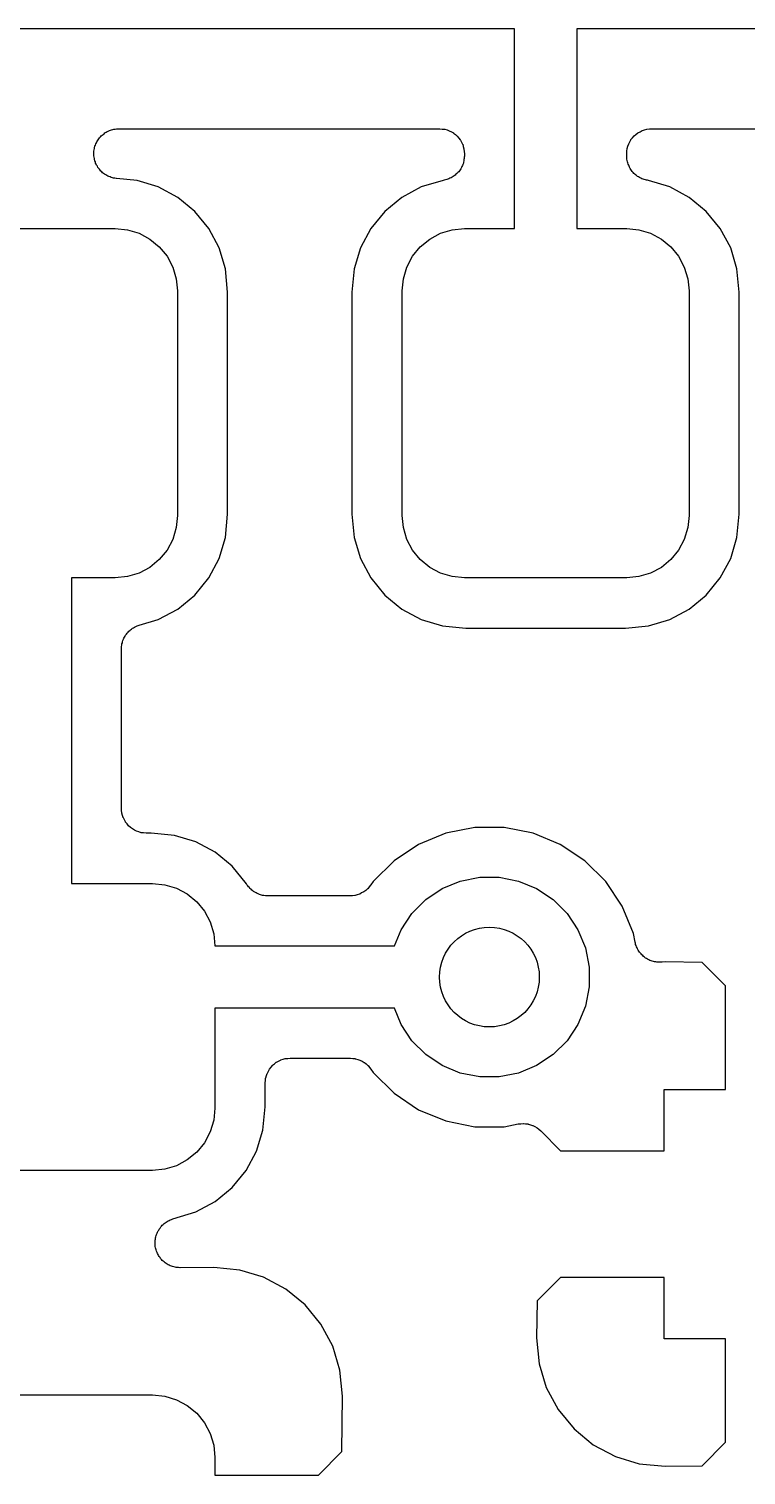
# Model space of a CAD drawing. Extents: x 73.2 to 146.9, y -82.5 to -28.5.
# Drawn here: x 112.95 to 115.83, y -55.3 to -49.5 of the extents above; entities that cross this region are included whole.
import ezdxf

# ---------------------------------------------------------------- set-up
doc = ezdxf.new("R2010")
doc.units = 0
doc.header["$MEASUREMENT"] = 0
doc.layers.add('BLACK', color=7, linetype='CONTINUOUS')

msp = doc.modelspace()

# ---------------------------------------------------------------- linework, layer by layer
at = {"layer": 'BLACK', "linetype": 'CONTINUOUS'}
for p, q in [((114.9, -49.5), (103.8, -49.5)), ((114.9, -50.3), (114.9, -49.5)), ((117.995, -49.5), (115.15, -49.5)), ((115.15, -49.5), (115.15, -50.3)), ((113.286, -49.9043), (113.291, -49.9033)), ((113.291, -49.9033), (113.295, -49.9019)), ((113.295, -49.9019), (113.3, -49.9014)), ((113.3, -49.9014), (113.305, -49.9005)), ((113.305, -49.9005), (113.31, -49.9005)), ((113.31, -49.9005), (113.315, -49.9)), ((113.315, -49.9), (114.6, -49.9)), ((114.6, -49.9), (114.601, -49.9)), ((114.601, -49.9), (114.601, -49.9)), ((114.601, -49.9), (114.601, -49.9)), ((114.601, -49.9), (114.601, -49.9)), ((114.601, -49.9), (114.611, -49.9011)), ((114.611, -49.9011), (114.62, -49.902)), ((114.62, -49.902), (114.62, -49.9021)), ((114.62, -49.9021), (114.621, -49.9022)), ((114.621, -49.9022), (114.63, -49.905)), ((115.422, -49.9046), (115.431, -49.9019)), ((115.431, -49.9018), (115.441, -49.9009)), ((115.431, -49.9019), (115.431, -49.9018)), ((115.431, -49.9019), (115.431, -49.9019)), ((115.441, -49.9009), (115.45, -49.9)), ((115.45, -49.9), (117.4, -49.9)), ((113.221, -49.9659), (113.223, -49.9612)), ((113.223, -49.9612), (113.225, -49.9569)), ((113.225, -49.9569), (113.227, -49.9524)), ((113.227, -49.9524), (113.23, -49.9484)), ((113.23, -49.9484), (113.232, -49.9441)), ((113.232, -49.9441), (113.235, -49.9403)), ((113.235, -49.9403), (113.238, -49.9362)), ((113.238, -49.9362), (113.241, -49.9328)), ((113.241, -49.9328), (113.244, -49.929)), ((113.244, -49.929), (113.248, -49.9259)), ((113.248, -49.9259), (113.252, -49.9225)), ((113.252, -49.9225), (113.256, -49.9198)), ((113.256, -49.9198), (113.259, -49.9167)), ((113.259, -49.9167), (113.264, -49.9144)), ((113.264, -49.9144), (113.268, -49.9117)), ((113.268, -49.9117), (113.272, -49.9098)), ((113.272, -49.9098), (113.277, -49.9075)), ((113.277, -49.9075), (113.281, -49.9061)), ((113.281, -49.9061), (113.286, -49.9043)), ((114.63, -49.905), (114.639, -49.9078)), ((114.639, -49.9078), (114.639, -49.908)), ((114.639, -49.908), (114.639, -49.9081)), ((114.639, -49.9081), (114.648, -49.9126)), ((114.648, -49.9126), (114.656, -49.9171)), ((114.656, -49.9171), (114.656, -49.9173)), ((114.656, -49.9173), (114.656, -49.9175)), ((114.656, -49.9175), (114.664, -49.9235)), ((114.664, -49.9235), (114.671, -49.9295)), ((114.671, -49.9295), (114.671, -49.9298)), ((114.671, -49.9298), (114.671, -49.93)), ((114.671, -49.93), (114.677, -49.9373)), ((114.677, -49.9373), (114.683, -49.9447)), ((114.683, -49.9447), (114.683, -49.945)), ((114.683, -49.945), (114.684, -49.9452)), ((114.684, -49.9452), (114.688, -49.9535)), ((114.688, -49.9535), (114.692, -49.9619)), ((115.355, -49.9702), (115.358, -49.9612)), ((115.358, -49.9606), (115.363, -49.9523)), ((115.358, -49.9609), (115.358, -49.9606)), ((115.358, -49.9612), (115.358, -49.9609)), ((115.363, -49.9523), (115.367, -49.9441)), ((115.367, -49.9435), (115.374, -49.9363)), ((115.367, -49.9438), (115.367, -49.9435)), ((115.367, -49.9441), (115.367, -49.9438)), ((115.374, -49.9363), (115.38, -49.929)), ((115.38, -49.9286), (115.387, -49.9227)), ((115.38, -49.9288), (115.38, -49.9286)), ((115.38, -49.929), (115.38, -49.9288)), ((115.387, -49.9227), (115.395, -49.9167)), ((115.395, -49.9163), (115.404, -49.912)), ((115.395, -49.9165), (115.395, -49.9163)), ((115.395, -49.9167), (115.395, -49.9165)), ((115.404, -49.912), (115.412, -49.9075)), ((115.412, -49.9074), (115.413, -49.9073)), ((115.412, -49.9075), (115.412, -49.9074)), ((115.413, -49.9073), (115.422, -49.9046)), ((113.215, -49.9895), (113.216, -49.9847)), ((113.215, -49.9944), (113.215, -49.9895)), ((113.215, -49.9993), (113.215, -49.9944)), ((113.215, -50.0041), (113.215, -49.9993)), ((113.215, -50.009), (113.215, -50.0041)), ((113.216, -50.0138), (113.215, -50.009)), ((113.216, -49.9847), (113.217, -49.9799)), ((113.217, -50.0187), (113.216, -50.0138)), ((113.217, -49.9799), (113.218, -49.9752)), ((113.218, -50.0234), (113.217, -50.0187)), ((113.218, -49.9752), (113.219, -49.9704)), ((113.219, -49.9704), (113.221, -49.9659)), ((114.692, -49.9619), (114.693, -49.9622)), ((114.693, -49.9622), (114.693, -49.9625)), ((114.693, -49.9625), (114.695, -49.9715)), ((114.695, -49.9715), (114.698, -49.9806)), ((114.698, -49.9806), (114.698, -49.9809)), ((114.698, -49.9809), (114.698, -49.9813)), ((114.698, -49.9813), (114.699, -49.9907)), ((114.699, -50.0188), (114.698, -50.024)), ((114.699, -49.9907), (114.7, -50)), ((114.7, -50.0098), (114.699, -50.0143)), ((114.699, -50.0143), (114.699, -50.0188)), ((114.7, -50), (114.7, -50.0084)), ((114.7, -50.0084), (114.7, -50.0098)), ((115.35, -49.9986), (115.351, -49.9893)), ((115.35, -49.9993), (115.35, -49.9986)), ((115.35, -50), (115.35, -49.9993)), ((115.35, -49.9993), (115.35, -49.9993)), ((115.35, -49.9993), (115.35, -49.9993)), ((115.35, -50.0084), (115.35, -50)), ((115.35, -50.0129), (115.35, -50.0084)), ((115.35, -50.0174), (115.35, -50.0129)), ((115.351, -50.0226), (115.35, -50.0174)), ((115.351, -49.9893), (115.352, -49.9799)), ((115.352, -49.9792), (115.355, -49.9702)), ((115.352, -49.9796), (115.352, -49.9792)), ((115.352, -49.9799), (115.352, -49.9796)), ((113.219, -50.0282), (113.218, -50.0234)), ((113.221, -50.0327), (113.219, -50.0282)), ((113.222, -50.0375), (113.221, -50.0327)), ((113.224, -50.0418), (113.222, -50.0375)), ((113.226, -50.0463), (113.224, -50.0418)), ((113.229, -50.0504), (113.226, -50.0463)), ((113.231, -50.0548), (113.229, -50.0504)), ((113.234, -50.0585), (113.231, -50.0548)), ((113.237, -50.0626), (113.234, -50.0585)), ((113.24, -50.0661), (113.237, -50.0626)), ((113.243, -50.07), (113.24, -50.0661)), ((113.247, -50.0731), (113.243, -50.07)), ((113.25, -50.0766), (113.247, -50.0731)), ((113.254, -50.0794), (113.25, -50.0766)), ((114.673, -50.0758), (114.67, -50.0798)), ((114.677, -50.0721), (114.673, -50.0758)), ((114.68, -50.0684), (114.677, -50.0721)), ((114.683, -50.0649), (114.68, -50.0684)), ((114.685, -50.0603), (114.683, -50.0649)), ((114.688, -50.0559), (114.685, -50.0603)), ((114.69, -50.0518), (114.688, -50.0559)), ((114.692, -50.0478), (114.69, -50.0518)), ((114.694, -50.0428), (114.692, -50.0478)), ((114.696, -50.0379), (114.694, -50.0428)), ((114.698, -50.0292), (114.696, -50.0335)), ((114.696, -50.0335), (114.696, -50.0379)), ((114.698, -50.024), (114.698, -50.0292)), ((115.352, -50.0278), (115.351, -50.0226)), ((115.353, -50.0321), (115.352, -50.0278)), ((115.354, -50.0366), (115.353, -50.0321)), ((115.356, -50.0415), (115.354, -50.0366)), ((115.358, -50.0465), (115.356, -50.0415)), ((115.36, -50.0505), (115.358, -50.0465)), ((115.361, -50.0547), (115.36, -50.0505)), ((115.364, -50.0591), (115.361, -50.0547)), ((115.367, -50.0637), (115.364, -50.0591)), ((115.37, -50.0672), (115.367, -50.0637)), ((115.372, -50.071), (115.37, -50.0672)), ((115.376, -50.0748), (115.372, -50.071)), ((115.379, -50.0789), (115.376, -50.0748)), ((113.258, -50.0825), (113.254, -50.0794)), ((113.263, -50.0849), (113.258, -50.0825)), ((113.267, -50.0876), (113.263, -50.0849)), ((113.271, -50.0895), (113.267, -50.0876)), ((113.275, -50.0919), (113.271, -50.0895)), ((113.28, -50.0934), (113.275, -50.0919)), ((113.284, -50.0953), (113.28, -50.0934)), ((113.289, -50.0963), (113.284, -50.0953)), ((113.294, -50.0978), (113.289, -50.0963)), ((113.299, -50.0984), (113.294, -50.0978)), ((113.304, -50.0994), (113.299, -50.0984)), ((113.305, -50.0995), (113.304, -50.0994)), ((113.388, -50.1077), (113.305, -50.0995)), ((113.473, -50.1334), (113.388, -50.1077)), ((113.551, -50.175), (113.473, -50.1334)), ((114.527, -50.1334), (114.449, -50.175)), ((114.614, -50.1071), (114.527, -50.1334)), ((114.619, -50.1066), (114.614, -50.107)), ((114.614, -50.107), (114.614, -50.1071)), ((114.624, -50.1051), (114.619, -50.1066)), ((114.629, -50.1041), (114.624, -50.1051)), ((114.633, -50.1024), (114.629, -50.1041)), ((114.637, -50.1011), (114.633, -50.1024)), ((114.642, -50.0987), (114.637, -50.1011)), ((114.647, -50.0967), (114.642, -50.0987)), ((114.651, -50.0942), (114.647, -50.0967)), ((114.655, -50.0921), (114.651, -50.0942)), ((114.659, -50.0888), (114.655, -50.0921)), ((114.663, -50.0859), (114.659, -50.0888)), ((114.666, -50.0827), (114.663, -50.0859)), ((114.67, -50.0798), (114.666, -50.0827)), ((115.383, -50.0817), (115.379, -50.0789)), ((115.386, -50.085), (115.383, -50.0817)), ((115.39, -50.088), (115.386, -50.085)), ((115.394, -50.0913), (115.39, -50.088)), ((115.398, -50.0934), (115.394, -50.0913)), ((115.402, -50.096), (115.398, -50.0934)), ((115.407, -50.0981), (115.402, -50.096)), ((115.411, -50.1006), (115.407, -50.0981)), ((115.416, -50.1019), (115.411, -50.1006)), ((115.42, -50.1037), (115.416, -50.1019)), ((115.425, -50.1048), (115.42, -50.1037)), ((115.43, -50.1064), (115.425, -50.1048)), ((115.434, -50.1068), (115.43, -50.1064)), ((115.437, -50.1073), (115.434, -50.1068)), ((115.523, -50.1334), (115.437, -50.1073)), ((115.601, -50.175), (115.523, -50.1334)), ((113.619, -50.2311), (113.551, -50.175)), ((114.449, -50.175), (114.381, -50.2311)), ((115.669, -50.2311), (115.601, -50.175)), ((113.675, -50.2995), (113.619, -50.2311)), ((114.381, -50.2311), (114.325, -50.2995)), ((115.725, -50.2995), (115.669, -50.2311)), ((112.65, -50.3), (113.3, -50.3)), ((113.3, -50.3), (113.349, -50.3048)), ((113.349, -50.3048), (113.396, -50.319)), ((113.717, -50.3774), (113.675, -50.2995)), ((114.325, -50.2995), (114.283, -50.3774)), ((114.604, -50.319), (114.651, -50.3048)), ((114.651, -50.3048), (114.7, -50.3)), ((114.7, -50.3), (114.9, -50.3)), ((115.15, -50.3), (115.35, -50.3)), ((115.35, -50.3), (115.399, -50.3048)), ((115.399, -50.3048), (115.446, -50.319)), ((115.767, -50.3774), (115.725, -50.2995)), ((113.396, -50.319), (113.439, -50.3421)), ((113.439, -50.3421), (113.477, -50.3732)), ((114.523, -50.3732), (114.561, -50.3421)), ((114.561, -50.3421), (114.604, -50.319)), ((115.446, -50.319), (115.489, -50.3421)), ((115.489, -50.3421), (115.527, -50.3732)), ((113.477, -50.3732), (113.508, -50.4111)), ((113.508, -50.4111), (113.531, -50.4543)), ((113.742, -50.462), (113.717, -50.3774)), ((114.283, -50.3774), (114.258, -50.462)), ((114.469, -50.4543), (114.492, -50.4111)), ((114.492, -50.4111), (114.523, -50.3732)), ((115.527, -50.3732), (115.558, -50.4111)), ((115.558, -50.4111), (115.581, -50.4543)), ((115.792, -50.462), (115.767, -50.3774)), ((113.531, -50.4543), (113.545, -50.5012)), ((113.751, -50.5549), (113.742, -50.462)), ((114.258, -50.462), (114.249, -50.5549)), ((114.455, -50.5012), (114.469, -50.4543)), ((115.581, -50.4543), (115.595, -50.5012)), ((115.801, -50.5549), (115.792, -50.462)), ((113.545, -50.5012), (113.55, -50.55)), ((114.45, -50.55), (114.455, -50.5012)), ((115.595, -50.5012), (115.6, -50.55)), ((113.55, -50.55), (113.55, -51.45)), ((113.751, -51.4451), (113.751, -50.5549)), ((114.249, -50.5549), (114.249, -51.4451)), ((114.45, -51.45), (114.45, -50.55)), ((115.6, -50.55), (115.6, -51.45)), ((115.801, -51.4451), (115.801, -50.5549)), ((113.55, -51.45), (113.545, -51.4988)), ((113.742, -51.538), (113.751, -51.4451)), ((114.249, -51.4451), (114.258, -51.538)), ((114.455, -51.4988), (114.45, -51.45)), ((115.6, -51.45), (115.595, -51.4988)), ((115.792, -51.538), (115.801, -51.4451)), ((113.545, -51.4988), (113.531, -51.5457)), ((114.469, -51.5457), (114.455, -51.4988)), ((115.595, -51.4988), (115.581, -51.5457)), ((113.531, -51.5457), (113.508, -51.5889)), ((113.717, -51.6226), (113.742, -51.538)), ((114.258, -51.538), (114.283, -51.6226)), ((114.492, -51.5889), (114.469, -51.5457)), ((115.581, -51.5457), (115.558, -51.5889)), ((115.767, -51.6226), (115.792, -51.538)), ((113.477, -51.6268), (113.439, -51.6579)), ((113.508, -51.5889), (113.477, -51.6268)), ((113.675, -51.7005), (113.717, -51.6226)), ((114.283, -51.6226), (114.325, -51.7005)), ((114.523, -51.6268), (114.492, -51.5889)), ((114.561, -51.6579), (114.523, -51.6268)), ((115.527, -51.6268), (115.489, -51.6579)), ((115.558, -51.5889), (115.527, -51.6268)), ((115.725, -51.7005), (115.767, -51.6226)), ((113.3, -51.7), (113.125, -51.7)), ((113.125, -51.7), (113.125, -52.925)), ((113.349, -51.6952), (113.3, -51.7)), ((113.396, -51.681), (113.349, -51.6952)), ((113.439, -51.6579), (113.396, -51.681)), ((114.604, -51.681), (114.561, -51.6579)), ((114.651, -51.6952), (114.604, -51.681)), ((114.7, -51.7), (114.651, -51.6952)), ((115.35, -51.7), (114.7, -51.7)), ((115.399, -51.6952), (115.35, -51.7)), ((115.446, -51.681), (115.399, -51.6952)), ((115.489, -51.6579), (115.446, -51.681)), ((113.619, -51.7689), (113.675, -51.7005)), ((114.325, -51.7005), (114.381, -51.7689)), ((115.669, -51.7689), (115.725, -51.7005)), ((113.551, -51.825), (113.619, -51.7689)), ((114.381, -51.7689), (114.449, -51.825)), ((115.601, -51.825), (115.669, -51.7689)), ((113.396, -51.8899), (113.473, -51.8666)), ((113.473, -51.8666), (113.551, -51.825)), ((114.449, -51.825), (114.527, -51.8666)), ((114.527, -51.8666), (114.612, -51.8923)), ((115.438, -51.8923), (115.523, -51.8666)), ((115.523, -51.8666), (115.601, -51.825)), ((113.34, -51.9337), (113.342, -51.9291)), ((113.342, -51.9291), (113.345, -51.9256)), ((113.345, -51.9256), (113.348, -51.9219)), ((113.348, -51.9219), (113.352, -51.9182)), ((113.352, -51.9182), (113.355, -51.9141)), ((113.355, -51.9141), (113.359, -51.9113)), ((113.359, -51.9113), (113.362, -51.9082)), ((113.362, -51.9082), (113.366, -51.9052)), ((113.366, -51.9052), (113.37, -51.9019)), ((113.37, -51.9019), (113.374, -51.8998)), ((113.374, -51.8998), (113.378, -51.8973)), ((113.378, -51.8973), (113.383, -51.8953)), ((113.383, -51.8953), (113.388, -51.8929)), ((113.388, -51.8929), (113.392, -51.8916)), ((113.392, -51.8916), (113.396, -51.8899)), ((114.612, -51.8923), (114.705, -51.9015)), ((114.705, -51.9015), (115.345, -51.9015)), ((115.345, -51.9015), (115.438, -51.8923)), ((113.325, -51.9842), (113.326, -51.9797)), ((113.325, -51.9856), (113.325, -51.9842)), ((113.325, -52.6235), (113.325, -51.9856)), ((113.326, -51.9752), (113.327, -51.9701)), ((113.326, -51.9797), (113.326, -51.9752)), ((113.327, -51.9648), (113.329, -51.9605)), ((113.327, -51.9701), (113.327, -51.9648)), ((113.329, -51.9561), (113.331, -51.9512)), ((113.329, -51.9605), (113.329, -51.9561)), ((113.331, -51.9512), (113.333, -51.9462)), ((113.333, -51.9462), (113.335, -51.9423)), ((113.335, -51.9423), (113.337, -51.9381)), ((113.337, -51.9381), (113.34, -51.9337)), ((113.326, -52.6329), (113.325, -52.6235)), ((113.327, -52.6423), (113.326, -52.6329)), ((113.327, -52.6426), (113.327, -52.6423)), ((113.327, -52.643), (113.327, -52.6426)), ((113.33, -52.652), (113.327, -52.643)), ((113.332, -52.661), (113.33, -52.652)), ((113.332, -52.6613), (113.332, -52.661)), ((113.333, -52.6617), (113.332, -52.6613)), ((113.337, -52.67), (113.333, -52.6617)), ((113.341, -52.6783), (113.337, -52.67)), ((113.342, -52.6786), (113.341, -52.6783)), ((113.342, -52.6789), (113.342, -52.6786)), ((113.348, -52.6862), (113.342, -52.6789)), ((113.354, -52.6935), (113.348, -52.6862)), ((113.354, -52.6937), (113.354, -52.6935)), ((113.354, -52.694), (113.354, -52.6937)), ((113.361, -52.7), (113.354, -52.694)), ((113.369, -52.7061), (113.361, -52.7)), ((113.369, -52.7062), (113.369, -52.7061)), ((113.369, -52.7065), (113.369, -52.7062)), ((113.377, -52.7109), (113.369, -52.7065)), ((113.386, -52.7155), (113.377, -52.7109)), ((113.386, -52.7156), (113.386, -52.7155)), ((113.386, -52.7157), (113.386, -52.7156)), ((113.395, -52.7185), (113.386, -52.7157)), ((113.404, -52.7214), (113.395, -52.7185)), ((113.405, -52.7214), (113.404, -52.7214)), ((113.405, -52.7215), (113.405, -52.7214)), ((113.414, -52.7225), (113.405, -52.7215)), ((113.424, -52.7235), (113.414, -52.7225)), ((113.425, -52.7235), (113.424, -52.7235)), ((113.424, -52.7235), (113.424, -52.7235)), ((113.424, -52.7235), (113.424, -52.7235)), ((113.424, -52.7235), (113.424, -52.7235)), ((113.445, -52.7235), (113.425, -52.7235)), ((113.538, -52.7327), (113.445, -52.7235)), ((113.623, -52.7584), (113.538, -52.7327)), ((114.625, -52.7231), (114.516, -52.7683)), ((114.741, -52.7), (114.625, -52.7231)), ((114.859, -52.7), (114.741, -52.7)), ((114.975, -52.7231), (114.859, -52.7)), ((115.084, -52.7683), (114.975, -52.7231)), ((113.701, -52.8), (113.623, -52.7584)), ((113.769, -52.8561), (113.701, -52.8)), ((114.516, -52.7683), (114.418, -52.8339)), ((115.182, -52.8339), (115.084, -52.7683)), ((113.826, -52.9262), (113.769, -52.8561)), ((114.418, -52.8339), (114.334, -52.9175)), ((115.266, -52.9175), (115.182, -52.8339)), ((114.611, -52.9455), (114.683, -52.9154)), ((114.683, -52.9154), (114.761, -52.9)), ((114.761, -52.9), (114.839, -52.9)), ((114.839, -52.9), (114.917, -52.9154)), ((114.917, -52.9154), (114.989, -52.9455)), ((113.125, -52.925), (113.45, -52.925)), ((113.45, -52.925), (113.499, -52.9298)), ((113.499, -52.9298), (113.546, -52.944)), ((113.546, -52.944), (113.589, -52.9671)), ((113.589, -52.9671), (113.627, -52.9982)), ((113.828, -52.9298), (113.826, -52.9262)), ((113.832, -52.9339), (113.828, -52.9298)), ((113.835, -52.9384), (113.832, -52.9339)), ((113.838, -52.9415), (113.835, -52.9384)), ((113.84, -52.945), (113.838, -52.9415)), ((113.845, -52.9484), (113.84, -52.945)), ((113.848, -52.9522), (113.845, -52.9484)), ((113.852, -52.9547), (113.848, -52.9522)), ((113.855, -52.9575), (113.852, -52.9547)), ((113.86, -52.9601), (113.855, -52.9575)), ((113.865, -52.9631), (113.86, -52.9601)), ((113.869, -52.9648), (113.865, -52.9631)), ((113.873, -52.9669), (113.869, -52.9648)), ((113.878, -52.9685), (113.873, -52.9669)), ((113.883, -52.9706), (113.878, -52.9685)), ((113.887, -52.9715), (113.883, -52.9706)), ((113.891, -52.9728), (113.887, -52.9715)), ((113.896, -52.9734), (113.891, -52.9728)), ((113.902, -52.9745), (113.896, -52.9734)), ((113.906, -52.9745), (113.902, -52.9745)), ((113.911, -52.975), (113.906, -52.9745)), ((113.912, -52.975), (113.911, -52.975)), ((114.242, -52.975), (113.912, -52.975)), ((114.251, -52.9741), (114.242, -52.975)), ((114.261, -52.9733), (114.251, -52.9741)), ((114.262, -52.9731), (114.261, -52.9731)), ((114.261, -52.9731), (114.261, -52.9733)), ((114.27, -52.9704), (114.262, -52.9731)), ((114.279, -52.9678), (114.27, -52.9704)), ((114.28, -52.9676), (114.279, -52.9678)), ((114.288, -52.9631), (114.28, -52.9675)), ((114.28, -52.9675), (114.28, -52.9676)), ((114.297, -52.9588), (114.288, -52.9631)), ((114.305, -52.9525), (114.297, -52.9583)), ((114.297, -52.9583), (114.297, -52.9585)), ((114.297, -52.9585), (114.297, -52.9588)), ((114.312, -52.9466), (114.305, -52.9525)), ((114.313, -52.946), (114.312, -52.9463)), ((114.312, -52.9463), (114.312, -52.9466)), ((114.318, -52.9388), (114.313, -52.946)), ((114.324, -52.9317), (114.318, -52.9388)), ((114.325, -52.9309), (114.324, -52.9317)), ((114.334, -52.9175), (114.325, -52.9306)), ((114.325, -52.9306), (114.325, -52.9309)), ((114.325, -52.9309), (114.325, -52.9309)), ((114.325, -52.9309), (114.325, -52.9309)), ((114.545, -52.9893), (114.611, -52.9455)), ((114.989, -52.9455), (115.055, -52.9893)), ((115.332, -53.0158), (115.266, -52.9175)), ((113.627, -52.9982), (113.658, -53.0361)), ((114.489, -53.045), (114.545, -52.9893)), ((115.055, -52.9893), (115.111, -53.045)), ((115.377, -53.125), (115.332, -53.0158)), ((113.658, -53.0361), (113.681, -53.0793)), ((113.681, -53.0793), (113.695, -53.1262)), ((114.446, -53.1105), (114.489, -53.045)), ((115.111, -53.045), (115.154, -53.1105)), ((113.695, -53.1262), (113.7, -53.175)), ((114.419, -53.175), (114.446, -53.1105)), ((115.154, -53.1105), (115.185, -53.1833)), ((115.384, -53.1603), (115.377, -53.125)), ((113.7, -53.175), (113.7, -53.175)), ((113.7, -53.175), (114.419, -53.175)), ((115.185, -53.1833), (115.2, -53.2606)), ((115.385, -53.1647), (115.384, -53.1603)), ((115.386, -53.1691), (115.385, -53.1647)), ((115.388, -53.174), (115.386, -53.1691)), ((115.39, -53.179), (115.388, -53.174)), ((115.392, -53.183), (115.39, -53.179)), ((115.393, -53.1872), (115.392, -53.183)), ((115.396, -53.1916), (115.393, -53.1872)), ((115.399, -53.1962), (115.396, -53.1916)), ((115.402, -53.1997), (115.399, -53.1962)), ((115.404, -53.2035), (115.402, -53.1997)), ((115.408, -53.2073), (115.404, -53.2035)), ((115.2, -53.2606), (115.2, -53.3394)), ((115.411, -53.2114), (115.408, -53.2073)), ((115.415, -53.2142), (115.411, -53.2114)), ((115.418, -53.2175), (115.415, -53.2142)), ((115.422, -53.2204), (115.418, -53.2175)), ((115.426, -53.2238), (115.422, -53.2204)), ((115.43, -53.2259), (115.426, -53.2238)), ((115.434, -53.2285), (115.43, -53.2259)), ((115.439, -53.2305), (115.434, -53.2285)), ((115.443, -53.233), (115.439, -53.2305)), ((115.448, -53.2344), (115.443, -53.233)), ((115.452, -53.2362), (115.448, -53.2344)), ((115.457, -53.2373), (115.452, -53.2362)), ((115.462, -53.2388), (115.457, -53.2373)), ((115.467, -53.2393), (115.462, -53.2388)), ((115.471, -53.2402), (115.467, -53.2393)), ((115.476, -53.2403), (115.471, -53.2402)), ((115.481, -53.2408), (115.476, -53.2403)), ((115.486, -53.2404), (115.481, -53.2408)), ((115.49, -53.2405), (115.486, -53.2404)), ((115.492, -53.2403), (115.49, -53.2405)), ((115.504, -53.2391), (115.492, -53.2403)), ((115.652, -53.2414), (115.504, -53.2391)), ((115.746, -53.3354), (115.652, -53.2414)), ((115.2, -53.3394), (115.185, -53.4167)), ((115.746, -53.75), (115.746, -53.3354)), ((114.419, -53.425), (113.7, -53.425)), ((113.7, -53.425), (113.7, -53.825)), ((114.446, -53.4895), (114.419, -53.425)), ((115.185, -53.4167), (115.154, -53.4895)), ((114.489, -53.555), (114.446, -53.4895)), ((115.154, -53.4895), (115.111, -53.555)), ((114.545, -53.6107), (114.489, -53.555)), ((115.111, -53.555), (115.055, -53.6107)), ((114.611, -53.6545), (114.545, -53.6107)), ((115.055, -53.6107), (114.989, -53.6545)), ((113.914, -53.6773), (113.919, -53.6691)), ((113.919, -53.6685), (113.925, -53.6613)), ((113.919, -53.6688), (113.919, -53.6685)), ((113.919, -53.6691), (113.919, -53.6688)), ((113.925, -53.6613), (113.931, -53.654)), ((113.931, -53.6536), (113.939, -53.6477)), ((113.931, -53.6538), (113.931, -53.6536)), ((113.931, -53.654), (113.931, -53.6538)), ((113.939, -53.6477), (113.946, -53.6417)), ((113.946, -53.6415), (113.947, -53.6413)), ((113.946, -53.6417), (113.946, -53.6415)), ((113.947, -53.6413), (113.955, -53.637)), ((113.955, -53.637), (113.963, -53.6325)), ((113.963, -53.6325), (113.964, -53.6324)), ((113.964, -53.6323), (113.973, -53.6296)), ((113.964, -53.6324), (113.964, -53.6323)), ((113.973, -53.6296), (113.982, -53.6269)), ((113.982, -53.6269), (113.983, -53.6268)), ((113.982, -53.6269), (113.982, -53.6269)), ((113.983, -53.6268), (113.992, -53.6259)), ((113.992, -53.6259), (114.001, -53.625)), ((114.001, -53.625), (114.242, -53.625)), ((114.242, -53.625), (114.243, -53.625)), ((114.243, -53.625), (114.243, -53.625)), ((114.243, -53.625), (114.243, -53.625)), ((114.243, -53.625), (114.243, -53.625)), ((114.243, -53.625), (114.253, -53.626)), ((114.253, -53.626), (114.262, -53.627)), ((114.262, -53.627), (114.262, -53.6271)), ((114.262, -53.6271), (114.263, -53.6272)), ((114.263, -53.6272), (114.272, -53.63)), ((114.272, -53.63), (114.281, -53.6327)), ((114.281, -53.6327), (114.281, -53.6329)), ((114.281, -53.6329), (114.281, -53.6331)), ((114.281, -53.6331), (114.29, -53.6376)), ((114.29, -53.6376), (114.298, -53.642)), ((114.298, -53.642), (114.298, -53.6423)), ((114.298, -53.6423), (114.299, -53.6425)), ((114.299, -53.6425), (114.306, -53.6484)), ((114.306, -53.6484), (114.313, -53.6544)), ((114.313, -53.6544), (114.313, -53.6547)), ((114.313, -53.6547), (114.314, -53.655)), ((114.314, -53.655), (114.319, -53.6622)), ((114.319, -53.6622), (114.325, -53.6694)), ((114.325, -53.6694), (114.334, -53.6825)), ((114.683, -53.6846), (114.611, -53.6545)), ((114.989, -53.6545), (114.917, -53.6846)), ((113.901, -53.7236), (113.903, -53.7143)), ((113.901, -53.7243), (113.901, -53.7236)), ((113.901, -53.725), (113.901, -53.7243)), ((113.901, -53.7243), (113.901, -53.7243)), ((113.901, -53.7243), (113.901, -53.7243)), ((113.901, -53.8201), (113.901, -53.725)), ((113.903, -53.7049), (113.904, -53.7046)), ((113.903, -53.7143), (113.903, -53.7049)), ((113.904, -53.7042), (113.906, -53.6952)), ((113.904, -53.7046), (113.904, -53.7042)), ((113.906, -53.6952), (113.909, -53.6862)), ((113.909, -53.6859), (113.91, -53.6856)), ((113.909, -53.6862), (113.909, -53.6859)), ((113.91, -53.6856), (113.914, -53.6773)), ((114.334, -53.6825), (114.418, -53.766)), ((114.761, -53.7), (114.683, -53.6846)), ((114.839, -53.7), (114.761, -53.7)), ((114.917, -53.6846), (114.839, -53.7)), ((114.418, -53.766), (114.516, -53.8317)), ((115.5, -53.996), (115.5, -53.75)), ((115.5, -53.75), (115.746, -53.75)), ((113.7, -53.825), (113.695, -53.8738)), ((113.892, -53.913), (113.901, -53.8201)), ((114.516, -53.8317), (114.625, -53.8769)), ((113.695, -53.8738), (113.681, -53.9207)), ((114.625, -53.8769), (114.741, -53.9)), ((114.741, -53.9), (114.859, -53.9)), ((114.859, -53.9), (114.915, -53.8888)), ((114.915, -53.8888), (114.916, -53.8887)), ((114.916, -53.8887), (114.917, -53.8885)), ((114.916, -53.8887), (114.916, -53.8887)), ((114.916, -53.8887), (114.916, -53.8887)), ((114.917, -53.8885), (114.926, -53.8878)), ((114.926, -53.8878), (114.935, -53.8869)), ((114.935, -53.8869), (114.936, -53.8869)), ((114.936, -53.8869), (114.936, -53.8869)), ((114.936, -53.8869), (114.945, -53.8879)), ((114.945, -53.8879), (114.955, -53.8889)), ((114.955, -53.8889), (114.955, -53.889)), ((114.955, -53.889), (114.956, -53.8891)), ((114.956, -53.8891), (114.964, -53.8918)), ((114.964, -53.8918), (114.973, -53.8946)), ((114.973, -53.8946), (114.974, -53.8948)), ((114.974, -53.8948), (114.974, -53.8949)), ((114.974, -53.8949), (114.982, -53.8994)), ((114.982, -53.8994), (114.991, -53.9038)), ((113.681, -53.9207), (113.658, -53.9639)), ((113.867, -53.9976), (113.892, -53.913)), ((114.991, -53.9038), (114.991, -53.9041)), ((114.991, -53.9041), (114.991, -53.9043)), ((114.991, -53.9043), (114.998, -53.9102)), ((114.998, -53.9102), (115.006, -53.9162)), ((115.006, -53.9162), (115.085, -53.996)), ((113.627, -54.0018), (113.589, -54.0329)), ((113.658, -53.9639), (113.627, -54.0018)), ((113.825, -54.0755), (113.867, -53.9976)), ((115.085, -53.996), (115.5, -53.996)), ((113.45, -54.075), (112.602, -54.075)), ((113.499, -54.0702), (113.45, -54.075)), ((113.546, -54.056), (113.499, -54.0702)), ((113.589, -54.0329), (113.546, -54.056)), ((113.769, -54.1439), (113.825, -54.0755)), ((113.701, -54.2), (113.769, -54.1439)), ((113.531, -54.2694), (113.623, -54.2416)), ((113.623, -54.2416), (113.701, -54.2)), ((113.477, -54.3098), (113.48, -54.3058)), ((113.48, -54.3058), (113.483, -54.3015)), ((113.483, -54.3015), (113.486, -54.2982)), ((113.486, -54.2982), (113.489, -54.2947)), ((113.489, -54.2947), (113.493, -54.2914)), ((113.493, -54.2914), (113.497, -54.2877)), ((113.497, -54.2877), (113.501, -54.2851)), ((113.501, -54.2851), (113.504, -54.2822)), ((113.504, -54.2822), (113.509, -54.2798)), ((113.509, -54.2798), (113.513, -54.2769)), ((113.513, -54.2769), (113.517, -54.2751)), ((113.517, -54.2751), (113.521, -54.2729)), ((113.521, -54.2729), (113.526, -54.2714)), ((113.526, -54.2714), (113.531, -54.2694)), ((113.46, -54.3652), (113.461, -54.36)), ((113.461, -54.3697), (113.46, -54.3652)), ((113.461, -54.3548), (113.462, -54.3503)), ((113.461, -54.36), (113.461, -54.3548)), ((113.462, -54.3457), (113.463, -54.3408)), ((113.462, -54.3503), (113.462, -54.3457)), ((113.463, -54.3408), (113.464, -54.3357)), ((113.464, -54.3357), (113.466, -54.3314)), ((113.466, -54.3314), (113.468, -54.327)), ((113.468, -54.327), (113.47, -54.3224)), ((113.47, -54.3224), (113.472, -54.3177)), ((113.472, -54.3177), (113.475, -54.3139)), ((113.475, -54.3139), (113.477, -54.3098)), ((113.46, -54.3743), (113.461, -54.3697)), ((113.461, -54.3794), (113.46, -54.3743)), ((113.462, -54.3846), (113.461, -54.3794)), ((113.463, -54.389), (113.462, -54.3846)), ((113.464, -54.3935), (113.463, -54.389)), ((113.466, -54.3983), (113.464, -54.3935)), ((113.468, -54.4033), (113.466, -54.3983)), ((113.47, -54.4073), (113.468, -54.4033)), ((113.472, -54.4115), (113.47, -54.4073)), ((113.474, -54.4159), (113.472, -54.4115)), ((113.477, -54.4205), (113.474, -54.4159)), ((113.48, -54.424), (113.477, -54.4205)), ((113.482, -54.4279), (113.48, -54.424)), ((113.486, -54.4316), (113.482, -54.4279)), ((113.489, -54.4356), (113.486, -54.4316)), ((113.493, -54.4385), (113.489, -54.4356)), ((113.496, -54.4418), (113.493, -54.4385)), ((113.5, -54.4447), (113.496, -54.4418)), ((113.504, -54.448), (113.5, -54.4447)), ((113.508, -54.4502), (113.504, -54.448)), ((113.512, -54.4528), (113.508, -54.4502)), ((113.517, -54.4548), (113.512, -54.4528)), ((113.521, -54.4573), (113.517, -54.4548)), ((113.526, -54.4587), (113.521, -54.4573)), ((113.53, -54.4605), (113.526, -54.4587)), ((113.535, -54.4615), (113.53, -54.4605)), ((113.54, -54.4631), (113.535, -54.4615)), ((113.545, -54.4635), (113.54, -54.4631)), ((113.549, -54.4645), (113.545, -54.4635)), ((113.554, -54.4646), (113.549, -54.4645)), ((113.559, -54.4651), (113.554, -54.4646)), ((113.561, -54.4651), (113.559, -54.4651)), ((113.695, -54.4641), (113.561, -54.4651)), ((113.8, -54.4744), (113.695, -54.4641)), ((113.895, -54.5034), (113.8, -54.4744)), ((113.984, -54.5506), (113.895, -54.5034)), ((115.085, -54.504), (114.991, -54.598)), ((115.5, -54.504), (115.085, -54.504)), ((115.5, -54.75), (115.5, -54.504)), ((114.061, -54.6141), (113.984, -54.5506)), ((114.991, -54.598), (114.989, -54.7459)), ((114.124, -54.6914), (114.061, -54.6141)), ((114.172, -54.7797), (114.124, -54.6914)), ((114.989, -54.7459), (114.999, -54.8496)), ((115.746, -54.75), (115.5, -54.75)), ((115.746, -55.1646), (115.746, -54.75)), ((114.201, -54.8754), (114.172, -54.7797)), ((114.211, -54.9794), (114.201, -54.8754)), ((114.999, -54.8496), (115.028, -54.9453)), ((115.028, -54.9453), (115.076, -55.0336)), ((112.55, -54.975), (113.45, -54.975)), ((113.45, -54.975), (113.499, -54.9798)), ((113.499, -54.9798), (113.546, -54.994)), ((113.546, -54.994), (113.589, -55.0171)), ((114.208, -55.2021), (114.211, -54.9794)), ((113.589, -55.0171), (113.627, -55.0482)), ((113.627, -55.0482), (113.658, -55.0861)), ((115.076, -55.0336), (115.139, -55.1109)), ((113.658, -55.0861), (113.681, -55.1293)), ((115.139, -55.1109), (115.216, -55.1744)), ((113.681, -55.1293), (113.695, -55.1762)), ((113.695, -55.1762), (113.7, -55.225)), ((115.216, -55.1744), (115.305, -55.2216)), ((115.652, -55.2586), (115.746, -55.1646)), ((113.7, -55.225), (113.7, -55.296)), ((114.115, -55.296), (114.208, -55.2021)), ((115.305, -55.2216), (115.4, -55.2507)), ((115.4, -55.2507), (115.504, -55.2609)), ((115.504, -55.2609), (115.652, -55.2586)), ((113.7, -55.296), (114.115, -55.296))]:
    msp.add_line(p, q, dxfattribs=at)
at = {"layer": 'BLACK'}
msp.add_circle((114.8, -53.3), 0.2, dxfattribs=at)

doc.saveas('drawing.dxf')
